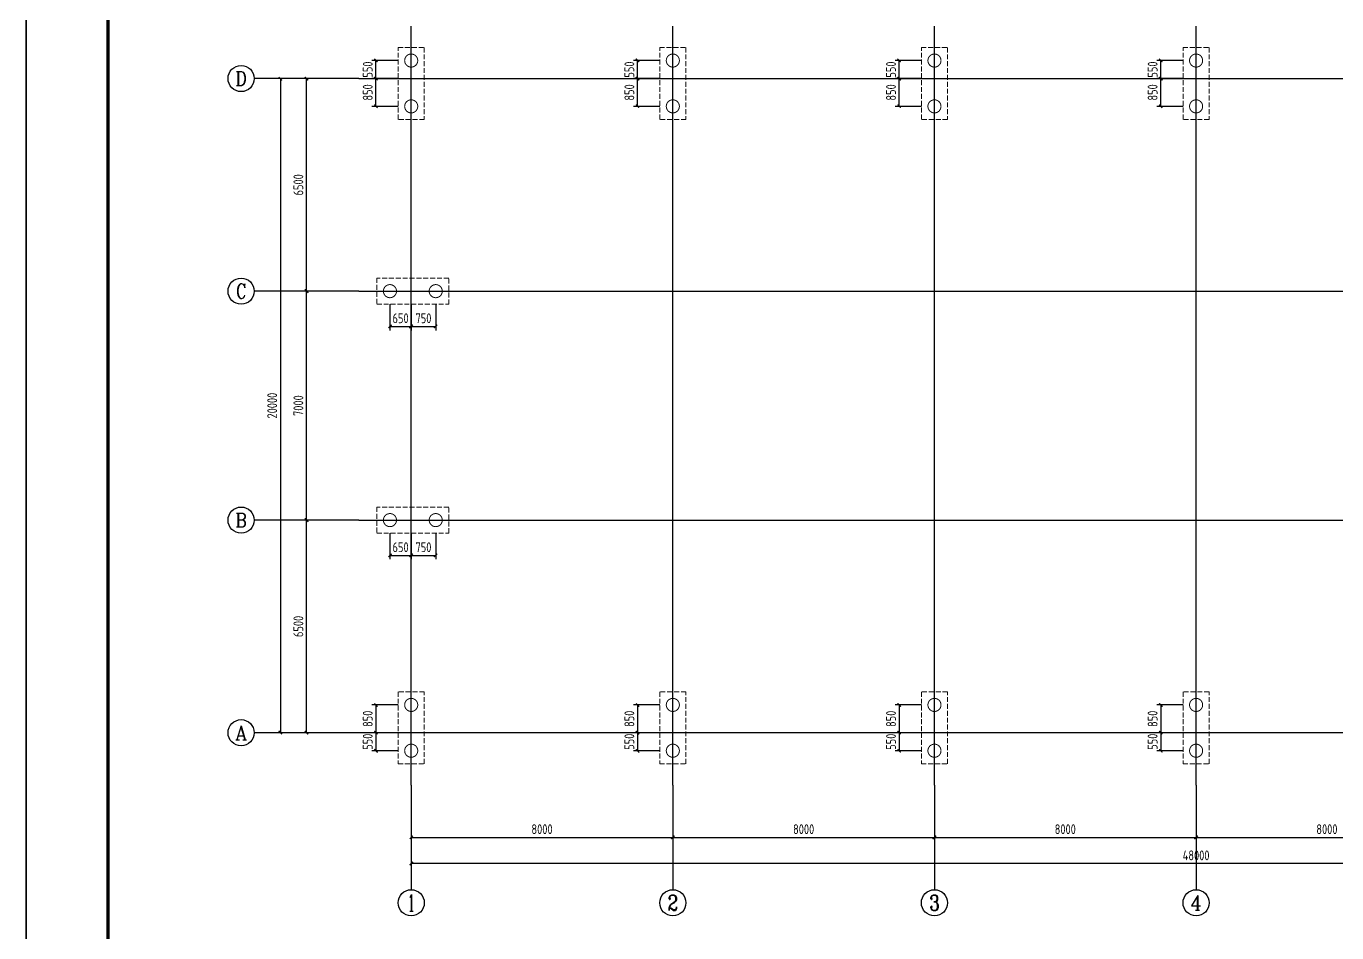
# Model space of a CAD drawing. Header units: millimetres. Extents: x 866561 to 877878, y 40199 to 44891.
# Drawn here: x 867507.5 to 867908.2, y 40450.1 to 40727.3 of the extents above; entities that cross this region are included whole.
import ezdxf
from ezdxf.enums import TextEntityAlignment as Align

# ---------------------------------------------------------------- set-up
doc = ezdxf.new("R2010")
doc.units = ezdxf.units.MM
doc.header["$LTSCALE"] = 1000
doc.header["$MEASUREMENT"] = 0
doc.linetypes.add('DASH', pattern=[0.35, 0.25, -0.1])
doc.linetypes.add('DOTE', pattern=[2.42, 2, -0.2, 0.02, -0.2])
for name, color, linetype in [('1507', 6, 'Continuous'), ('AXIS', 3, 'Continuous'), ('AXIS_TEXT', 7, 'Continuous'), ('DIM', 7, 'Continuous'), ('DOTE', 1, 'DOTE'), ('标注', 7, 'Continuous')]:
    doc.layers.add(name, color=color, linetype=linetype)
doc.layers.add('承台基础', color=23, linetype='Continuous', lineweight=18)
doc.styles.add('_TCH_AXIS', font='COMPLEX', dxfattribs={"bigfont": 'GBCBIG'})
doc.styles.add('COMPLEX', font='COMPLEX')
doc.styles.add('GBHZ', font='gbenor.shx', dxfattribs={"width": 0.9, "bigfont": 'gbcbig.shx'})
doc.dimstyles.new('Y100', dxfattribs={"dimscale": 0, "dimtxt": 3, "dimasz": 0.01, "dimexe": 1.2, "dimexo": 2, "dimgap": 1, "dimtad": 1, "dimdec": 0, "dimlfac": 100, "dimzin": 0, "dimdsep": 46, "dimtxsty": 'GBHZ', "dimblk": 'DX', "dimcen": 0.09, "dimdle": 1, "dimclrd": 7, "dimclre": 7, "dimclrt": 7, "dimadec": 0, "dimazin": 0, "dimtfac": 1, "dimtdec": 0, "dimtix": 1, "dimtmove": 2, "dimatfit": 3, "dimldrblk": 'DX', "dimfxl": 0, "dimtolj": 1, "dimtzin": 0, "dimarcsym": 0})

# ---------------------------------------------------------------- blocks, each defined once
blk = doc.blocks.new('_AXISO')
blk.add_circle((0, 0), 0.5)
at = {"layer": 'AXIS_TEXT', "style": 'COMPLEX', "width": 1.041667}
blk.add_attdef('A', text='', height=0.56, dxfattribs=at).set_placement((-0.25, -0.28), (0.25, -0.28), align=Align.FIT)
blk = doc.blocks.new('DX')
at = {"color": 0, "linetype": 'ByBlock', "const_width": 40}
blk.add_lwpolyline([(-54, -51), (46, 49)], dxfattribs=at)
blk = doc.blocks.new('*D175')
at = {"layer": 'Defpoints', "color": 0, "transparency": 16777216}
for p in [(867625.2, 40495.29), (867705.2, 40495.29), (867705.2, 40479.29)]:
    blk.add_point(p, dxfattribs=at)
at = {"layer": 'dim', "color": 7, "lineweight": -2, "transparency": 16777216}
for p, q in [((867625.2, 40493.29), (867625.2, 40478.09)), ((867705.2, 40493.29), (867705.2, 40478.09)), ((867625.21, 40479.29), (867705.19, 40479.29))]:
    blk.add_line(p, q, dxfattribs=at)
at = {"layer": 'dim', "color": 7, "lineweight": -2, "transparency": 16777216, "xscale": 0.01, "yscale": 0.01, "zscale": 0.01, "rotation": 180}
blk.add_blockref('DX', (867625.2, 40479.29), dxfattribs=at)
at = {"layer": 'dim', "color": 7, "lineweight": -2, "transparency": 16777216, "xscale": 0.01, "yscale": 0.01, "zscale": 0.01}
blk.add_blockref('DX', (867705.2, 40479.29), dxfattribs=at)
at = {"layer": 'dim', "color": 7, "transparency": 16777216, "insert": (867665.2, 40481.79), "char_height": 3, "attachment_point": 5, "style": 'GBHZ'}
blk.add_mtext('\\A1;8000', dxfattribs=at)
blk = doc.blocks.new('*D176')
at = {"layer": 'Defpoints', "color": 0, "transparency": 16777216}
for p in [(867705.2, 40495.29), (867785.2, 40495.29), (867785.2, 40479.29)]:
    blk.add_point(p, dxfattribs=at)
at = {"layer": 'dim', "color": 7, "lineweight": -2, "transparency": 16777216}
for p, q in [((867705.2, 40493.29), (867705.2, 40478.09)), ((867785.2, 40493.29), (867785.2, 40478.09)), ((867705.21, 40479.29), (867785.19, 40479.29))]:
    blk.add_line(p, q, dxfattribs=at)
at = {"layer": 'dim', "color": 7, "lineweight": -2, "transparency": 16777216, "xscale": 0.01, "yscale": 0.01, "zscale": 0.01, "rotation": 180}
blk.add_blockref('DX', (867705.2, 40479.29), dxfattribs=at)
at = {"layer": 'dim', "color": 7, "lineweight": -2, "transparency": 16777216, "xscale": 0.01, "yscale": 0.01, "zscale": 0.01}
blk.add_blockref('DX', (867785.2, 40479.29), dxfattribs=at)
at = {"layer": 'dim', "color": 7, "transparency": 16777216, "insert": (867745.2, 40481.79), "char_height": 3, "attachment_point": 5, "style": 'GBHZ'}
blk.add_mtext('\\A1;8000', dxfattribs=at)
blk = doc.blocks.new('*D177')
at = {"layer": 'Defpoints', "color": 0, "transparency": 16777216}
for p in [(867785.2, 40495.29), (867865.2, 40495.29), (867865.2, 40479.29)]:
    blk.add_point(p, dxfattribs=at)
at = {"layer": 'dim', "color": 7, "lineweight": -2, "transparency": 16777216}
for p, q in [((867785.2, 40493.29), (867785.2, 40478.09)), ((867865.2, 40493.29), (867865.2, 40478.09)), ((867785.21, 40479.29), (867865.19, 40479.29))]:
    blk.add_line(p, q, dxfattribs=at)
at = {"layer": 'dim', "color": 7, "lineweight": -2, "transparency": 16777216, "xscale": 0.01, "yscale": 0.01, "zscale": 0.01, "rotation": 180}
blk.add_blockref('DX', (867785.2, 40479.29), dxfattribs=at)
at = {"layer": 'dim', "color": 7, "lineweight": -2, "transparency": 16777216, "xscale": 0.01, "yscale": 0.01, "zscale": 0.01}
blk.add_blockref('DX', (867865.2, 40479.29), dxfattribs=at)
at = {"layer": 'dim', "color": 7, "transparency": 16777216, "insert": (867825.2, 40481.79), "char_height": 3, "attachment_point": 5, "style": 'GBHZ'}
blk.add_mtext('\\A1;8000', dxfattribs=at)
blk = doc.blocks.new('*D178')
at = {"layer": 'Defpoints', "color": 0, "transparency": 16777216}
for p in [(867865.2, 40495.29), (867945.2, 40495.29), (867945.2, 40479.29)]:
    blk.add_point(p, dxfattribs=at)
at = {"layer": 'dim', "color": 7, "lineweight": -2, "transparency": 16777216}
for p, q in [((867865.2, 40493.29), (867865.2, 40478.09)), ((867945.2, 40493.29), (867945.2, 40478.09)), ((867865.21, 40479.29), (867945.19, 40479.29))]:
    blk.add_line(p, q, dxfattribs=at)
at = {"layer": 'dim', "color": 7, "lineweight": -2, "transparency": 16777216, "xscale": 0.01, "yscale": 0.01, "zscale": 0.01, "rotation": 180}
blk.add_blockref('DX', (867865.2, 40479.29), dxfattribs=at)
at = {"layer": 'dim', "color": 7, "lineweight": -2, "transparency": 16777216, "xscale": 0.01, "yscale": 0.01, "zscale": 0.01}
blk.add_blockref('DX', (867945.2, 40479.29), dxfattribs=at)
at = {"layer": 'dim', "color": 7, "transparency": 16777216, "insert": (867905.2, 40481.79), "char_height": 3, "attachment_point": 5, "style": 'GBHZ'}
blk.add_mtext('\\A1;8000', dxfattribs=at)
blk = doc.blocks.new('*D181')
at = {"layer": 'Defpoints', "color": 0, "transparency": 16777216}
for p in [(867625.2, 40495.29), (868105.2, 40495.29), (867625.2, 40471.29)]:
    blk.add_point(p, dxfattribs=at)
at = {"layer": 'dim', "color": 7, "lineweight": -2, "transparency": 16777216}
for p, q in [((867625.2, 40493.29), (867625.2, 40470.09)), ((868105.2, 40493.29), (868105.2, 40470.09)), ((868105.19, 40471.29), (867625.21, 40471.29))]:
    blk.add_line(p, q, dxfattribs=at)
at = {"layer": 'dim', "color": 7, "lineweight": -2, "transparency": 16777216, "xscale": 0.01, "yscale": 0.01, "zscale": 0.01, "rotation": 180}
blk.add_blockref('DX', (867625.2, 40471.29), dxfattribs=at)
at = {"layer": 'dim', "color": 7, "lineweight": -2, "transparency": 16777216, "xscale": 0.01, "yscale": 0.01, "zscale": 0.01}
blk.add_blockref('DX', (868105.2, 40471.29), dxfattribs=at)
at = {"layer": 'dim', "color": 7, "transparency": 16777216, "insert": (867865.2, 40473.79), "char_height": 3, "attachment_point": 5, "style": 'GBHZ'}
blk.add_mtext('\\A1;48000', dxfattribs=at)
blk = doc.blocks.new('*D182')
at = {"layer": 'Defpoints', "color": 0, "transparency": 16777216}
for p in [(867593.2, 40576.29), (867609.2, 40576.29), (867609.2, 40511.29)]:
    blk.add_point(p, dxfattribs=at)
at = {"layer": 'dim', "color": 7, "lineweight": -2, "transparency": 16777216}
for p, q in [((867607.2, 40576.29), (867592, 40576.29)), ((867593.2, 40511.3), (867593.2, 40576.28)), ((867607.2, 40511.29), (867592, 40511.29))]:
    blk.add_line(p, q, dxfattribs=at)
at = {"layer": 'dim', "color": 7, "lineweight": -2, "transparency": 16777216, "xscale": 0.01, "yscale": 0.01, "zscale": 0.01}
for p, rotation in [((867593.2, 40576.29), 90), ((867593.2, 40511.29), 270)]:
    blk.add_blockref('DX', p, dxfattribs=dict(at, rotation=rotation))
at = {"layer": 'dim', "color": 7, "transparency": 16777216, "insert": (867590.7, 40543.79), "char_height": 3, "attachment_point": 5, "rotation": 90, "style": 'GBHZ'}
blk.add_mtext('\\A1;6500', dxfattribs=at)
blk = doc.blocks.new('*D183')
at = {"layer": 'Defpoints', "color": 0, "transparency": 16777216}
for p in [(867593.2, 40646.29), (867609.2, 40646.29), (867609.2, 40576.29)]:
    blk.add_point(p, dxfattribs=at)
at = {"layer": 'dim', "color": 7, "lineweight": -2, "transparency": 16777216}
for p, q in [((867607.2, 40646.29), (867592, 40646.29)), ((867593.2, 40576.3), (867593.2, 40646.28)), ((867607.2, 40576.29), (867592, 40576.29))]:
    blk.add_line(p, q, dxfattribs=at)
at = {"layer": 'dim', "color": 7, "lineweight": -2, "transparency": 16777216, "xscale": 0.01, "yscale": 0.01, "zscale": 0.01}
for p, rotation in [((867593.2, 40646.29), 90), ((867593.2, 40576.29), 270)]:
    blk.add_blockref('DX', p, dxfattribs=dict(at, rotation=rotation))
at = {"layer": 'dim', "color": 7, "transparency": 16777216, "insert": (867590.7, 40611.29), "char_height": 3, "attachment_point": 5, "rotation": 90, "style": 'GBHZ'}
blk.add_mtext('\\A1;7000', dxfattribs=at)
blk = doc.blocks.new('*D184')
at = {"layer": 'Defpoints', "color": 0, "transparency": 16777216}
for p in [(867593.2, 40711.29), (867609.2, 40711.29), (867609.2, 40646.29)]:
    blk.add_point(p, dxfattribs=at)
at = {"layer": 'dim', "color": 7, "lineweight": -2, "transparency": 16777216}
for p, q in [((867607.2, 40711.29), (867592, 40711.29)), ((867593.2, 40646.3), (867593.2, 40711.28)), ((867607.2, 40646.29), (867592, 40646.29))]:
    blk.add_line(p, q, dxfattribs=at)
at = {"layer": 'dim', "color": 7, "lineweight": -2, "transparency": 16777216, "xscale": 0.01, "yscale": 0.01, "zscale": 0.01}
for p, rotation in [((867593.2, 40711.29), 90), ((867593.2, 40646.29), 270)]:
    blk.add_blockref('DX', p, dxfattribs=dict(at, rotation=rotation))
at = {"layer": 'dim', "color": 7, "transparency": 16777216, "insert": (867590.7, 40678.79), "char_height": 3, "attachment_point": 5, "rotation": 90, "style": 'GBHZ'}
blk.add_mtext('\\A1;6500', dxfattribs=at)
blk = doc.blocks.new('*D185')
at = {"layer": 'Defpoints', "color": 0, "transparency": 16777216}
for p in [(867609.2, 40711.29), (867585.2, 40511.29), (867609.2, 40511.29)]:
    blk.add_point(p, dxfattribs=at)
at = {"layer": 'dim', "color": 7, "lineweight": -2, "transparency": 16777216}
for p, q in [((867607.2, 40711.29), (867584, 40711.29)), ((867585.2, 40711.28), (867585.2, 40511.3)), ((867607.2, 40511.29), (867584, 40511.29))]:
    blk.add_line(p, q, dxfattribs=at)
at = {"layer": 'dim', "color": 7, "lineweight": -2, "transparency": 16777216, "xscale": 0.01, "yscale": 0.01, "zscale": 0.01}
for p, rotation in [((867585.2, 40711.29), 90), ((867585.2, 40511.29), 270)]:
    blk.add_blockref('DX', p, dxfattribs=dict(at, rotation=rotation))
at = {"layer": 'dim', "color": 7, "transparency": 16777216, "insert": (867582.7, 40611.29), "char_height": 3, "attachment_point": 5, "rotation": 90, "style": 'GBHZ'}
blk.add_mtext('\\A1;20000', dxfattribs=at)
blk = doc.blocks.new('*D1888')
at = {"layer": 'Defpoints', "color": 0, "transparency": 16777216}
for p in [(867623.2, 40519.79), (867614.41, 40511.29), (867623.2, 40511.29)]:
    blk.add_point(p, dxfattribs=at)
at = {"layer": '标注', "color": 7, "lineweight": -2, "transparency": 16777216}
for p, q in [((867621.2, 40519.79), (867613.21, 40519.79)), ((867614.41, 40519.78), (867614.41, 40511.3)), ((867621.2, 40511.29), (867613.21, 40511.29))]:
    blk.add_line(p, q, dxfattribs=at)
at = {"layer": '标注', "color": 7, "lineweight": -2, "transparency": 16777216, "xscale": 0.01, "yscale": 0.01, "zscale": 0.01}
for p, rotation in [((867614.41, 40519.79), 90), ((867614.41, 40511.29), 270)]:
    blk.add_blockref('DX', p, dxfattribs=dict(at, rotation=rotation))
at = {"layer": '标注', "color": 7, "transparency": 16777216, "insert": (867611.91, 40515.54), "char_height": 3, "attachment_point": 5, "rotation": 90, "style": 'GBHZ'}
blk.add_mtext('\\A1;850', dxfattribs=at)
blk = doc.blocks.new('*D1889')
at = {"layer": 'Defpoints', "color": 0, "transparency": 16777216}
for p in [(867623.2, 40511.29), (867614.41, 40505.79), (867623.2, 40505.79)]:
    blk.add_point(p, dxfattribs=at)
at = {"layer": '标注', "color": 7, "lineweight": -2, "transparency": 16777216}
for p, q in [((867621.2, 40511.29), (867613.21, 40511.29)), ((867614.41, 40511.3), (867614.41, 40511.31)), ((867614.41, 40511.29), (867614.41, 40505.79)), ((867621.2, 40505.79), (867613.21, 40505.79)), ((867614.41, 40505.78), (867614.41, 40505.77))]:
    blk.add_line(p, q, dxfattribs=at)
at = {"layer": '标注', "color": 7, "lineweight": -2, "transparency": 16777216, "xscale": 0.01, "yscale": 0.01, "zscale": 0.01}
for p, rotation in [((867614.41, 40511.29), 270), ((867614.41, 40505.79), 90)]:
    blk.add_blockref('DX', p, dxfattribs=dict(at, rotation=rotation))
at = {"layer": '标注', "color": 7, "transparency": 16777216, "insert": (867611.91, 40508.54), "char_height": 3, "attachment_point": 5, "rotation": 90, "style": 'GBHZ'}
blk.add_mtext('\\A1;550', dxfattribs=at)
blk = doc.blocks.new('*D1890')
at = {"layer": 'Defpoints', "color": 0, "transparency": 16777216}
for p in [(867618.7, 40574.29), (867625.2, 40574.29), (867625.2, 40565.5)]:
    blk.add_point(p, dxfattribs=at)
at = {"layer": '标注', "color": 7, "lineweight": -2, "transparency": 16777216}
for p, q in [((867618.7, 40572.29), (867618.7, 40564.3)), ((867625.2, 40572.29), (867625.2, 40564.3)), ((867618.71, 40565.5), (867625.19, 40565.5))]:
    blk.add_line(p, q, dxfattribs=at)
at = {"layer": '标注', "color": 7, "lineweight": -2, "transparency": 16777216, "xscale": 0.01, "yscale": 0.01, "zscale": 0.01, "rotation": 180}
blk.add_blockref('DX', (867618.7, 40565.5), dxfattribs=at)
at = {"layer": '标注', "color": 7, "lineweight": -2, "transparency": 16777216, "xscale": 0.01, "yscale": 0.01, "zscale": 0.01}
blk.add_blockref('DX', (867625.2, 40565.5), dxfattribs=at)
at = {"layer": '标注', "color": 7, "transparency": 16777216, "insert": (867621.95, 40568), "char_height": 3, "attachment_point": 5, "style": 'GBHZ'}
blk.add_mtext('\\A1;650', dxfattribs=at)
blk = doc.blocks.new('*D1891')
at = {"layer": 'Defpoints', "color": 0, "transparency": 16777216}
for p in [(867625.2, 40574.29), (867632.7, 40574.29), (867632.7, 40565.5)]:
    blk.add_point(p, dxfattribs=at)
at = {"layer": '标注', "color": 7, "lineweight": -2, "transparency": 16777216}
for p, q in [((867625.2, 40572.29), (867625.2, 40564.3)), ((867632.7, 40572.29), (867632.7, 40564.3)), ((867625.21, 40565.5), (867632.69, 40565.5))]:
    blk.add_line(p, q, dxfattribs=at)
at = {"layer": '标注', "color": 7, "lineweight": -2, "transparency": 16777216, "xscale": 0.01, "yscale": 0.01, "zscale": 0.01, "rotation": 180}
blk.add_blockref('DX', (867625.2, 40565.5), dxfattribs=at)
at = {"layer": '标注', "color": 7, "lineweight": -2, "transparency": 16777216, "xscale": 0.01, "yscale": 0.01, "zscale": 0.01}
blk.add_blockref('DX', (867632.7, 40565.5), dxfattribs=at)
at = {"layer": '标注', "color": 7, "transparency": 16777216, "insert": (867628.95, 40568), "char_height": 3, "attachment_point": 5, "style": 'GBHZ'}
blk.add_mtext('\\A1;750', dxfattribs=at)
blk = doc.blocks.new('*D1892')
at = {"layer": 'Defpoints', "color": 0, "transparency": 16777216}
for p in [(867618.7, 40644.29), (867625.2, 40644.29), (867625.2, 40635.5)]:
    blk.add_point(p, dxfattribs=at)
at = {"layer": '标注', "color": 7, "lineweight": -2, "transparency": 16777216}
for p, q in [((867618.7, 40642.29), (867618.7, 40634.3)), ((867625.2, 40642.29), (867625.2, 40634.3)), ((867618.71, 40635.5), (867625.19, 40635.5))]:
    blk.add_line(p, q, dxfattribs=at)
at = {"layer": '标注', "color": 7, "lineweight": -2, "transparency": 16777216, "xscale": 0.01, "yscale": 0.01, "zscale": 0.01, "rotation": 180}
blk.add_blockref('DX', (867618.7, 40635.5), dxfattribs=at)
at = {"layer": '标注', "color": 7, "lineweight": -2, "transparency": 16777216, "xscale": 0.01, "yscale": 0.01, "zscale": 0.01}
blk.add_blockref('DX', (867625.2, 40635.5), dxfattribs=at)
at = {"layer": '标注', "color": 7, "transparency": 16777216, "insert": (867621.95, 40638), "char_height": 3, "attachment_point": 5, "style": 'GBHZ'}
blk.add_mtext('\\A1;650', dxfattribs=at)
blk = doc.blocks.new('*D1893')
at = {"layer": 'Defpoints', "color": 0, "transparency": 16777216}
for p in [(867625.2, 40644.29), (867632.7, 40644.29), (867632.7, 40635.5)]:
    blk.add_point(p, dxfattribs=at)
at = {"layer": '标注', "color": 7, "lineweight": -2, "transparency": 16777216}
for p, q in [((867625.2, 40642.29), (867625.2, 40634.3)), ((867632.7, 40642.29), (867632.7, 40634.3)), ((867625.21, 40635.5), (867632.69, 40635.5))]:
    blk.add_line(p, q, dxfattribs=at)
at = {"layer": '标注', "color": 7, "lineweight": -2, "transparency": 16777216, "xscale": 0.01, "yscale": 0.01, "zscale": 0.01, "rotation": 180}
blk.add_blockref('DX', (867625.2, 40635.5), dxfattribs=at)
at = {"layer": '标注', "color": 7, "lineweight": -2, "transparency": 16777216, "xscale": 0.01, "yscale": 0.01, "zscale": 0.01}
blk.add_blockref('DX', (867632.7, 40635.5), dxfattribs=at)
at = {"layer": '标注', "color": 7, "transparency": 16777216, "insert": (867628.95, 40638), "char_height": 3, "attachment_point": 5, "style": 'GBHZ'}
blk.add_mtext('\\A1;750', dxfattribs=at)
blk = doc.blocks.new('*D1894')
at = {"layer": 'Defpoints', "color": 0, "transparency": 16777216}
for p in [(867614.41, 40711.29), (867623.2, 40711.29), (867623.2, 40702.79)]:
    blk.add_point(p, dxfattribs=at)
at = {"layer": '标注', "color": 7, "lineweight": -2, "transparency": 16777216}
for p, q in [((867621.2, 40711.29), (867613.21, 40711.29)), ((867614.41, 40702.8), (867614.41, 40711.28)), ((867621.2, 40702.79), (867613.21, 40702.79))]:
    blk.add_line(p, q, dxfattribs=at)
at = {"layer": '标注', "color": 7, "lineweight": -2, "transparency": 16777216, "xscale": 0.01, "yscale": 0.01, "zscale": 0.01}
for p, rotation in [((867614.41, 40711.29), 90), ((867614.41, 40702.79), 270)]:
    blk.add_blockref('DX', p, dxfattribs=dict(at, rotation=rotation))
at = {"layer": '标注', "color": 7, "transparency": 16777216, "insert": (867611.91, 40707.04), "char_height": 3, "attachment_point": 5, "rotation": 90, "style": 'GBHZ'}
blk.add_mtext('\\A1;850', dxfattribs=at)
blk = doc.blocks.new('*D1895')
at = {"layer": 'Defpoints', "color": 0, "transparency": 16777216}
for p in [(867614.41, 40716.79), (867623.2, 40716.79), (867623.2, 40711.29)]:
    blk.add_point(p, dxfattribs=at)
at = {"layer": '标注', "color": 7, "lineweight": -2, "transparency": 16777216}
for p, q in [((867621.2, 40716.79), (867613.21, 40716.79)), ((867614.41, 40716.8), (867614.41, 40716.81)), ((867614.41, 40711.29), (867614.41, 40716.79)), ((867621.2, 40711.29), (867613.21, 40711.29)), ((867614.41, 40711.28), (867614.41, 40711.27))]:
    blk.add_line(p, q, dxfattribs=at)
at = {"layer": '标注', "color": 7, "lineweight": -2, "transparency": 16777216, "xscale": 0.01, "yscale": 0.01, "zscale": 0.01}
for p, rotation in [((867614.41, 40716.79), 270), ((867614.41, 40711.29), 90)]:
    blk.add_blockref('DX', p, dxfattribs=dict(at, rotation=rotation))
at = {"layer": '标注', "color": 7, "transparency": 16777216, "insert": (867611.91, 40714.04), "char_height": 3, "attachment_point": 5, "rotation": 90, "style": 'GBHZ'}
blk.add_mtext('\\A1;550', dxfattribs=at)
blk = doc.blocks.new('*D1904')
at = {"layer": 'Defpoints', "color": 0, "transparency": 16777216}
for p in [(867703.2, 40519.79), (867694.41, 40511.29), (867703.2, 40511.29)]:
    blk.add_point(p, dxfattribs=at)
at = {"layer": '标注', "color": 7, "lineweight": -2, "transparency": 16777216}
for p, q in [((867701.2, 40519.79), (867693.21, 40519.79)), ((867694.41, 40519.78), (867694.41, 40511.3)), ((867701.2, 40511.29), (867693.21, 40511.29))]:
    blk.add_line(p, q, dxfattribs=at)
at = {"layer": '标注', "color": 7, "lineweight": -2, "transparency": 16777216, "xscale": 0.01, "yscale": 0.01, "zscale": 0.01}
for p, rotation in [((867694.41, 40519.79), 90), ((867694.41, 40511.29), 270)]:
    blk.add_blockref('DX', p, dxfattribs=dict(at, rotation=rotation))
at = {"layer": '标注', "color": 7, "transparency": 16777216, "insert": (867691.91, 40515.54), "char_height": 3, "attachment_point": 5, "rotation": 90, "style": 'GBHZ'}
blk.add_mtext('\\A1;850', dxfattribs=at)
blk = doc.blocks.new('*D1905')
at = {"layer": 'Defpoints', "color": 0, "transparency": 16777216}
for p in [(867703.2, 40511.29), (867694.41, 40505.79), (867703.2, 40505.79)]:
    blk.add_point(p, dxfattribs=at)
at = {"layer": '标注', "color": 7, "lineweight": -2, "transparency": 16777216}
for p, q in [((867701.2, 40511.29), (867693.21, 40511.29)), ((867694.41, 40511.3), (867694.41, 40511.31)), ((867694.41, 40511.29), (867694.41, 40505.79)), ((867701.2, 40505.79), (867693.21, 40505.79)), ((867694.41, 40505.78), (867694.41, 40505.77))]:
    blk.add_line(p, q, dxfattribs=at)
at = {"layer": '标注', "color": 7, "lineweight": -2, "transparency": 16777216, "xscale": 0.01, "yscale": 0.01, "zscale": 0.01}
for p, rotation in [((867694.41, 40511.29), 270), ((867694.41, 40505.79), 90)]:
    blk.add_blockref('DX', p, dxfattribs=dict(at, rotation=rotation))
at = {"layer": '标注', "color": 7, "transparency": 16777216, "insert": (867691.91, 40508.54), "char_height": 3, "attachment_point": 5, "rotation": 90, "style": 'GBHZ'}
blk.add_mtext('\\A1;550', dxfattribs=at)
blk = doc.blocks.new('*D1906')
at = {"layer": 'Defpoints', "color": 0, "transparency": 16777216}
for p in [(867694.41, 40711.29), (867703.2, 40711.29), (867703.2, 40702.79)]:
    blk.add_point(p, dxfattribs=at)
at = {"layer": '标注', "color": 7, "lineweight": -2, "transparency": 16777216}
for p, q in [((867701.2, 40711.29), (867693.21, 40711.29)), ((867694.41, 40702.8), (867694.41, 40711.28)), ((867701.2, 40702.79), (867693.21, 40702.79))]:
    blk.add_line(p, q, dxfattribs=at)
at = {"layer": '标注', "color": 7, "lineweight": -2, "transparency": 16777216, "xscale": 0.01, "yscale": 0.01, "zscale": 0.01}
for p, rotation in [((867694.41, 40711.29), 90), ((867694.41, 40702.79), 270)]:
    blk.add_blockref('DX', p, dxfattribs=dict(at, rotation=rotation))
at = {"layer": '标注', "color": 7, "transparency": 16777216, "insert": (867691.91, 40707.04), "char_height": 3, "attachment_point": 5, "rotation": 90, "style": 'GBHZ'}
blk.add_mtext('\\A1;850', dxfattribs=at)
blk = doc.blocks.new('*D1907')
at = {"layer": 'Defpoints', "color": 0, "transparency": 16777216}
for p in [(867694.41, 40716.79), (867703.2, 40716.79), (867703.2, 40711.29)]:
    blk.add_point(p, dxfattribs=at)
at = {"layer": '标注', "color": 7, "lineweight": -2, "transparency": 16777216}
for p, q in [((867701.2, 40716.79), (867693.21, 40716.79)), ((867694.41, 40716.8), (867694.41, 40716.81)), ((867694.41, 40711.29), (867694.41, 40716.79)), ((867701.2, 40711.29), (867693.21, 40711.29)), ((867694.41, 40711.28), (867694.41, 40711.27))]:
    blk.add_line(p, q, dxfattribs=at)
at = {"layer": '标注', "color": 7, "lineweight": -2, "transparency": 16777216, "xscale": 0.01, "yscale": 0.01, "zscale": 0.01}
for p, rotation in [((867694.41, 40716.79), 270), ((867694.41, 40711.29), 90)]:
    blk.add_blockref('DX', p, dxfattribs=dict(at, rotation=rotation))
at = {"layer": '标注', "color": 7, "transparency": 16777216, "insert": (867691.91, 40714.04), "char_height": 3, "attachment_point": 5, "rotation": 90, "style": 'GBHZ'}
blk.add_mtext('\\A1;550', dxfattribs=at)
blk = doc.blocks.new('*D1908')
at = {"layer": 'Defpoints', "color": 0, "transparency": 16777216}
for p in [(867783.2, 40519.79), (867774.41, 40511.29), (867783.2, 40511.29)]:
    blk.add_point(p, dxfattribs=at)
at = {"layer": '标注', "color": 7, "lineweight": -2, "transparency": 16777216}
for p, q in [((867781.2, 40519.79), (867773.21, 40519.79)), ((867774.41, 40519.78), (867774.41, 40511.3)), ((867781.2, 40511.29), (867773.21, 40511.29))]:
    blk.add_line(p, q, dxfattribs=at)
at = {"layer": '标注', "color": 7, "lineweight": -2, "transparency": 16777216, "xscale": 0.01, "yscale": 0.01, "zscale": 0.01}
for p, rotation in [((867774.41, 40519.79), 90), ((867774.41, 40511.29), 270)]:
    blk.add_blockref('DX', p, dxfattribs=dict(at, rotation=rotation))
at = {"layer": '标注', "color": 7, "transparency": 16777216, "insert": (867771.91, 40515.54), "char_height": 3, "attachment_point": 5, "rotation": 90, "style": 'GBHZ'}
blk.add_mtext('\\A1;850', dxfattribs=at)
blk = doc.blocks.new('*D1909')
at = {"layer": 'Defpoints', "color": 0, "transparency": 16777216}
for p in [(867783.2, 40511.29), (867774.41, 40505.79), (867783.2, 40505.79)]:
    blk.add_point(p, dxfattribs=at)
at = {"layer": '标注', "color": 7, "lineweight": -2, "transparency": 16777216}
for p, q in [((867781.2, 40511.29), (867773.21, 40511.29)), ((867774.41, 40511.3), (867774.41, 40511.31)), ((867774.41, 40511.29), (867774.41, 40505.79)), ((867781.2, 40505.79), (867773.21, 40505.79)), ((867774.41, 40505.78), (867774.41, 40505.77))]:
    blk.add_line(p, q, dxfattribs=at)
at = {"layer": '标注', "color": 7, "lineweight": -2, "transparency": 16777216, "xscale": 0.01, "yscale": 0.01, "zscale": 0.01}
for p, rotation in [((867774.41, 40511.29), 270), ((867774.41, 40505.79), 90)]:
    blk.add_blockref('DX', p, dxfattribs=dict(at, rotation=rotation))
at = {"layer": '标注', "color": 7, "transparency": 16777216, "insert": (867771.91, 40508.54), "char_height": 3, "attachment_point": 5, "rotation": 90, "style": 'GBHZ'}
blk.add_mtext('\\A1;550', dxfattribs=at)
blk = doc.blocks.new('*D1910')
at = {"layer": 'Defpoints', "color": 0, "transparency": 16777216}
for p in [(867774.41, 40711.29), (867783.2, 40711.29), (867783.2, 40702.79)]:
    blk.add_point(p, dxfattribs=at)
at = {"layer": '标注', "color": 7, "lineweight": -2, "transparency": 16777216}
for p, q in [((867781.2, 40711.29), (867773.21, 40711.29)), ((867774.41, 40702.8), (867774.41, 40711.28)), ((867781.2, 40702.79), (867773.21, 40702.79))]:
    blk.add_line(p, q, dxfattribs=at)
at = {"layer": '标注', "color": 7, "lineweight": -2, "transparency": 16777216, "xscale": 0.01, "yscale": 0.01, "zscale": 0.01}
for p, rotation in [((867774.41, 40711.29), 90), ((867774.41, 40702.79), 270)]:
    blk.add_blockref('DX', p, dxfattribs=dict(at, rotation=rotation))
at = {"layer": '标注', "color": 7, "transparency": 16777216, "insert": (867771.91, 40707.04), "char_height": 3, "attachment_point": 5, "rotation": 90, "style": 'GBHZ'}
blk.add_mtext('\\A1;850', dxfattribs=at)
blk = doc.blocks.new('*D1911')
at = {"layer": 'Defpoints', "color": 0, "transparency": 16777216}
for p in [(867774.41, 40716.79), (867783.2, 40716.79), (867783.2, 40711.29)]:
    blk.add_point(p, dxfattribs=at)
at = {"layer": '标注', "color": 7, "lineweight": -2, "transparency": 16777216}
for p, q in [((867781.2, 40716.79), (867773.21, 40716.79)), ((867774.41, 40716.8), (867774.41, 40716.81)), ((867774.41, 40711.29), (867774.41, 40716.79)), ((867781.2, 40711.29), (867773.21, 40711.29)), ((867774.41, 40711.28), (867774.41, 40711.27))]:
    blk.add_line(p, q, dxfattribs=at)
at = {"layer": '标注', "color": 7, "lineweight": -2, "transparency": 16777216, "xscale": 0.01, "yscale": 0.01, "zscale": 0.01}
for p, rotation in [((867774.41, 40716.79), 270), ((867774.41, 40711.29), 90)]:
    blk.add_blockref('DX', p, dxfattribs=dict(at, rotation=rotation))
at = {"layer": '标注', "color": 7, "transparency": 16777216, "insert": (867771.91, 40714.04), "char_height": 3, "attachment_point": 5, "rotation": 90, "style": 'GBHZ'}
blk.add_mtext('\\A1;550', dxfattribs=at)
blk = doc.blocks.new('*D1912')
at = {"layer": 'Defpoints', "color": 0, "transparency": 16777216}
for p in [(867863.2, 40519.79), (867854.41, 40511.29), (867863.2, 40511.29)]:
    blk.add_point(p, dxfattribs=at)
at = {"layer": '标注', "color": 7, "lineweight": -2, "transparency": 16777216}
for p, q in [((867861.2, 40519.79), (867853.21, 40519.79)), ((867854.41, 40519.78), (867854.41, 40511.3)), ((867861.2, 40511.29), (867853.21, 40511.29))]:
    blk.add_line(p, q, dxfattribs=at)
at = {"layer": '标注', "color": 7, "lineweight": -2, "transparency": 16777216, "xscale": 0.01, "yscale": 0.01, "zscale": 0.01}
for p, rotation in [((867854.41, 40519.79), 90), ((867854.41, 40511.29), 270)]:
    blk.add_blockref('DX', p, dxfattribs=dict(at, rotation=rotation))
at = {"layer": '标注', "color": 7, "transparency": 16777216, "insert": (867851.91, 40515.54), "char_height": 3, "attachment_point": 5, "rotation": 90, "style": 'GBHZ'}
blk.add_mtext('\\A1;850', dxfattribs=at)
blk = doc.blocks.new('*D1913')
at = {"layer": 'Defpoints', "color": 0, "transparency": 16777216}
for p in [(867863.2, 40511.29), (867854.41, 40505.79), (867863.2, 40505.79)]:
    blk.add_point(p, dxfattribs=at)
at = {"layer": '标注', "color": 7, "lineweight": -2, "transparency": 16777216}
for p, q in [((867861.2, 40511.29), (867853.21, 40511.29)), ((867854.41, 40511.3), (867854.41, 40511.31)), ((867854.41, 40511.29), (867854.41, 40505.79)), ((867861.2, 40505.79), (867853.21, 40505.79)), ((867854.41, 40505.78), (867854.41, 40505.77))]:
    blk.add_line(p, q, dxfattribs=at)
at = {"layer": '标注', "color": 7, "lineweight": -2, "transparency": 16777216, "xscale": 0.01, "yscale": 0.01, "zscale": 0.01}
for p, rotation in [((867854.41, 40511.29), 270), ((867854.41, 40505.79), 90)]:
    blk.add_blockref('DX', p, dxfattribs=dict(at, rotation=rotation))
at = {"layer": '标注', "color": 7, "transparency": 16777216, "insert": (867851.91, 40508.54), "char_height": 3, "attachment_point": 5, "rotation": 90, "style": 'GBHZ'}
blk.add_mtext('\\A1;550', dxfattribs=at)
blk = doc.blocks.new('*D1914')
at = {"layer": 'Defpoints', "color": 0, "transparency": 16777216}
for p in [(867854.41, 40711.29), (867863.2, 40711.29), (867863.2, 40702.79)]:
    blk.add_point(p, dxfattribs=at)
at = {"layer": '标注', "color": 7, "lineweight": -2, "transparency": 16777216}
for p, q in [((867861.2, 40711.29), (867853.21, 40711.29)), ((867854.41, 40702.8), (867854.41, 40711.28)), ((867861.2, 40702.79), (867853.21, 40702.79))]:
    blk.add_line(p, q, dxfattribs=at)
at = {"layer": '标注', "color": 7, "lineweight": -2, "transparency": 16777216, "xscale": 0.01, "yscale": 0.01, "zscale": 0.01}
for p, rotation in [((867854.41, 40711.29), 90), ((867854.41, 40702.79), 270)]:
    blk.add_blockref('DX', p, dxfattribs=dict(at, rotation=rotation))
at = {"layer": '标注', "color": 7, "transparency": 16777216, "insert": (867851.91, 40707.04), "char_height": 3, "attachment_point": 5, "rotation": 90, "style": 'GBHZ'}
blk.add_mtext('\\A1;850', dxfattribs=at)
blk = doc.blocks.new('*D1915')
at = {"layer": 'Defpoints', "color": 0, "transparency": 16777216}
for p in [(867854.41, 40716.79), (867863.2, 40716.79), (867863.2, 40711.29)]:
    blk.add_point(p, dxfattribs=at)
at = {"layer": '标注', "color": 7, "lineweight": -2, "transparency": 16777216}
for p, q in [((867861.2, 40716.79), (867853.21, 40716.79)), ((867854.41, 40716.8), (867854.41, 40716.81)), ((867854.41, 40711.29), (867854.41, 40716.79)), ((867861.2, 40711.29), (867853.21, 40711.29)), ((867854.41, 40711.28), (867854.41, 40711.27))]:
    blk.add_line(p, q, dxfattribs=at)
at = {"layer": '标注', "color": 7, "lineweight": -2, "transparency": 16777216, "xscale": 0.01, "yscale": 0.01, "zscale": 0.01}
for p, rotation in [((867854.41, 40716.79), 270), ((867854.41, 40711.29), 90)]:
    blk.add_blockref('DX', p, dxfattribs=dict(at, rotation=rotation))
at = {"layer": '标注', "color": 7, "transparency": 16777216, "insert": (867851.91, 40714.04), "char_height": 3, "attachment_point": 5, "rotation": 90, "style": 'GBHZ'}
blk.add_mtext('\\A1;550', dxfattribs=at)

msp = doc.modelspace()

# ---------------------------------------------------------------- linework, layer by layer
for p, q in [((867507.484, 40201.355), (867507.484, 40795.355)), ((867507.484, 40795.355), (867507.484, 40201.355))]:
    msp.add_line(p, q)
at = {"color": 0, "const_width": 1}
msp.add_lwpolyline([(868338.484, 40211.355), (867532.484, 40211.355), (867532.484, 40785.355), (868338.484, 40785.355)], close=True, dxfattribs=at)
at = {"layer": '1507', "linetype": 'ByBlock', "const_width": 0.3}
for points in [[(867625.203, 40718.786, -1), (867625.203, 40714.786, -1)], [(867705.203, 40718.786, -1), (867705.203, 40714.786, -1)], [(867785.203, 40718.786, -1), (867785.203, 40714.786, -1)], [(867865.203, 40718.786, -1), (867865.203, 40714.786, -1)], [(867625.203, 40704.786, -1), (867625.203, 40700.786, -1)], [(867705.203, 40704.786, -1), (867705.203, 40700.786, -1)], [(867785.203, 40704.786, -1), (867785.203, 40700.786, -1)], [(867865.203, 40704.786, -1), (867865.203, 40700.786, -1)], [(867616.703, 40646.286, 1), (867620.703, 40646.286, 1)], [(867630.703, 40646.286, 1), (867634.703, 40646.286, 1)], [(867616.703, 40576.286, 1), (867620.703, 40576.286, 1)], [(867630.703, 40576.286, 1), (867634.703, 40576.286, 1)], [(867625.203, 40517.786, 1), (867625.203, 40521.786, 1)], [(867705.203, 40517.786, 1), (867705.203, 40521.786, 1)], [(867785.203, 40517.786, 1), (867785.203, 40521.786, 1)], [(867865.203, 40517.786, 1), (867865.203, 40521.786, 1)], [(867625.203, 40503.786, 1), (867625.203, 40507.786, 1)], [(867705.203, 40503.786, 1), (867705.203, 40507.786, 1)], [(867785.203, 40503.786, 1), (867785.203, 40507.786, 1)], [(867865.203, 40503.786, 1), (867865.203, 40507.786, 1)]]:
    msp.add_lwpolyline(points, format="xyb", close=True, dxfattribs=at)
at = {"layer": 'AXIS', "color": 0}
for p, q in [((867609.203, 40711.286), (867577.203, 40711.286)), ((867609.203, 40646.286), (867577.203, 40646.286)), ((867609.203, 40576.286), (867577.203, 40576.286)), ((867609.203, 40511.286), (867577.203, 40511.286)), ((867625.203, 40495.286), (867625.203, 40463.286)), ((867705.203, 40495.286), (867705.203, 40463.286)), ((867785.203, 40495.286), (867785.203, 40463.286)), ((867865.203, 40495.286), (867865.203, 40463.286))]:
    msp.add_line(p, q, dxfattribs=at)
at = {"layer": 'DOTE', "linetype": 'DOTE'}
for p, q in [((867625.203, 40495.286), (867625.203, 40727.286)), ((867705.203, 40495.286), (867705.203, 40727.286)), ((867785.203, 40495.286), (867785.203, 40727.286)), ((867865.203, 40495.286), (867865.203, 40727.286)), ((867609.203, 40711.286), (868121.203, 40711.286)), ((867609.203, 40646.286), (868121.203, 40646.286)), ((867609.203, 40576.286), (868121.203, 40576.286)), ((868121.203, 40511.286), (867609.203, 40511.286))]:
    msp.add_line(p, q, dxfattribs=at)
at = {"layer": '承台基础', "color": 2, "linetype": 'DASH', "ltscale": 0.006}
for points in [[(867629.203, 40720.786), (867629.203, 40698.786), (867621.203, 40698.786), (867621.203, 40720.786)], [(867709.203, 40720.786), (867709.203, 40698.786), (867701.203, 40698.786), (867701.203, 40720.786)], [(867789.203, 40720.786), (867789.203, 40698.786), (867781.203, 40698.786), (867781.203, 40720.786)], [(867869.203, 40720.786), (867869.203, 40698.786), (867861.203, 40698.786), (867861.203, 40720.786)], [(867614.703, 40642.286), (867636.703, 40642.286), (867636.703, 40650.286), (867614.703, 40650.286)], [(867614.703, 40572.286), (867636.703, 40572.286), (867636.703, 40580.286), (867614.703, 40580.286)], [(867629.203, 40501.786), (867629.203, 40523.786), (867621.203, 40523.786), (867621.203, 40501.786)], [(867709.203, 40501.786), (867709.203, 40523.786), (867701.203, 40523.786), (867701.203, 40501.786)], [(867789.203, 40501.786), (867789.203, 40523.786), (867781.203, 40523.786), (867781.203, 40501.786)], [(867869.203, 40501.786), (867869.203, 40523.786), (867861.203, 40523.786), (867861.203, 40501.786)]]:
    msp.add_lwpolyline(points, close=True, dxfattribs=at)

# ---------------------------------------------------------------- block references
at = {"layer": 'AXIS', "color": 0}
ref = msp.add_blockref('_AXISO', (867573.203, 40711.286), dxfattribs=dict(at, xscale=8, yscale=8, zscale=8))
ref.add_attrib('A', 'D', dxfattribs={"layer": 'AXIS_TEXT', "color": 0, "height": 4.353, "style": '_TCH_AXIS'}).set_placement((867571.442, 40709.11), (867574.965, 40709.11), align=Align.FIT)
ref = msp.add_blockref('_AXISO', (867573.203, 40646.286), dxfattribs=dict(at, xscale=8, yscale=8, zscale=8))
ref.add_attrib('A', 'C', dxfattribs={"layer": 'AXIS_TEXT', "color": 0, "height": 4.557, "style": '_TCH_AXIS'}).set_placement((867571.576, 40644.007), (867574.831, 40644.007), align=Align.FIT)
ref = msp.add_blockref('_AXISO', (867573.203, 40576.286), dxfattribs=dict(at, xscale=8, yscale=8, zscale=8))
ref.add_attrib('A', 'B', dxfattribs={"layer": 'AXIS_TEXT', "color": 0, "height": 4.353, "style": '_TCH_AXIS'}).set_placement((867571.442, 40574.11), (867574.965, 40574.11), align=Align.FIT)
ref = msp.add_blockref('_AXISO', (867573.203, 40511.286), dxfattribs=dict(at, xscale=8, yscale=8, zscale=8))
ref.add_attrib('A', 'A', dxfattribs={"layer": 'AXIS_TEXT', "color": 0, "height": 4.252, "style": '_TCH_AXIS'}).set_placement((867571.381, 40509.16), (867575.026, 40509.16), align=Align.FIT)
ref = msp.add_blockref('_AXISO', (867625.203, 40459.286), dxfattribs=dict(at, xscale=8, yscale=8, zscale=8))
ref.add_attrib('A', '1', dxfattribs={"layer": 'AXIS_TEXT', "color": 0, "height": 5.147, "style": '_TCH_AXIS'}).set_placement((867624.1, 40456.712), (867626.306, 40456.712), align=Align.FIT)
ref = msp.add_blockref('_AXISO', (867705.203, 40459.286), dxfattribs=dict(at, xscale=8, yscale=8, zscale=8))
ref.add_attrib('A', '2', dxfattribs={"layer": 'AXIS_TEXT', "color": 0, "height": 4.659, "style": '_TCH_AXIS'}).set_placement((867703.65, 40456.956), (867706.757, 40456.956), align=Align.FIT)
ref = msp.add_blockref('_AXISO', (867785.203, 40459.286), dxfattribs=dict(at, xscale=8, yscale=8, zscale=8))
ref.add_attrib('A', '3', dxfattribs={"layer": 'AXIS_TEXT', "color": 0, "height": 4.659, "style": '_TCH_AXIS'}).set_placement((867783.65, 40456.956), (867786.757, 40456.956), align=Align.FIT)
ref = msp.add_blockref('_AXISO', (867865.203, 40459.286), dxfattribs=dict(at, xscale=8, yscale=8, zscale=8))
ref.add_attrib('A', '4', dxfattribs={"layer": 'AXIS_TEXT', "color": 0, "height": 4.454, "style": '_TCH_AXIS'}).set_placement((867863.506, 40457.059), (867866.9, 40457.059), align=Align.FIT)

# ---------------------------------------------------------------- dimensions: what is measured, and where the dimension line sits
at = {"layer": 'dim'}
for base, p1, p2, picture, middle in [((867585.203, 40511.286), (867609.203, 40711.286), (867609.203, 40511.286), '*D185', (867582.703, 40611.286)), ((867593.203, 40711.286), (867609.203, 40646.286), (867609.203, 40711.286), '*D184', (867590.703, 40678.786)), ((867593.203, 40646.286), (867609.203, 40576.286), (867609.203, 40646.286), '*D183', (867590.703, 40611.286)), ((867593.203, 40576.286), (867609.203, 40511.286), (867609.203, 40576.286), '*D182', (867590.703, 40543.786))]:
    dim = msp.add_linear_dim(base=base, p1=p1, p2=p2, angle=90, dimstyle='Y100', override={"dimscale": 1, "dimfxl": 2}, dxfattribs=at)
    dim.commit()
    dim.dimension.update_dxf_attribs({"geometry": picture, "text_midpoint": middle})
for base, p1, p2, picture, middle in [((867705.203, 40479.286), (867625.203, 40495.286), (867705.203, 40495.286), '*D175', (867665.203, 40481.786)), ((867625.203, 40471.286), (868105.203, 40495.286), (867625.203, 40495.286), '*D181', (867865.203, 40473.786)), ((867785.203, 40479.286), (867705.203, 40495.286), (867785.203, 40495.286), '*D176', (867745.203, 40481.786)), ((867865.203, 40479.286), (867785.203, 40495.286), (867865.203, 40495.286), '*D177', (867825.203, 40481.786)), ((867945.203, 40479.286), (867865.203, 40495.286), (867945.203, 40495.286), '*D178', (867905.203, 40481.786))]:
    dim = msp.add_linear_dim(base=base, p1=p1, p2=p2, dimstyle='Y100', override={"dimscale": 1, "dimfxl": 2}, dxfattribs=at)
    dim.commit()
    dim.dimension.update_dxf_attribs({"geometry": picture, "text_midpoint": middle})
at = {"layer": '标注'}
for base, p1, p2, angle, picture, middle in [((867614.412, 40716.786), (867623.203, 40711.286), (867623.203, 40716.786), 270, '*D1895', (867611.912, 40714.036)), ((867694.412, 40716.786), (867703.203, 40711.286), (867703.203, 40716.786), 270, '*D1907', (867691.912, 40714.036)), ((867774.412, 40716.786), (867783.203, 40711.286), (867783.203, 40716.786), 270, '*D1911', (867771.912, 40714.036)), ((867854.412, 40716.786), (867863.203, 40711.286), (867863.203, 40716.786), 270, '*D1915', (867851.912, 40714.036)), ((867614.412, 40711.286), (867623.203, 40702.786), (867623.203, 40711.286), 270, '*D1894', (867611.912, 40707.036)), ((867694.412, 40711.286), (867703.203, 40702.786), (867703.203, 40711.286), 270, '*D1906', (867691.912, 40707.036)), ((867774.412, 40711.286), (867783.203, 40702.786), (867783.203, 40711.286), 270, '*D1910', (867771.912, 40707.036)), ((867854.412, 40711.286), (867863.203, 40702.786), (867863.203, 40711.286), 270, '*D1914', (867851.912, 40707.036)), ((867614.412, 40511.286), (867623.203, 40519.786), (867623.203, 40511.286), 90, '*D1888', (867611.912, 40515.536)), ((867694.412, 40511.286), (867703.203, 40519.786), (867703.203, 40511.286), 90, '*D1904', (867691.912, 40515.536)), ((867774.412, 40511.286), (867783.203, 40519.786), (867783.203, 40511.286), 90, '*D1908', (867771.912, 40515.536)), ((867854.412, 40511.286), (867863.203, 40519.786), (867863.203, 40511.286), 90, '*D1912', (867851.912, 40515.536)), ((867614.412, 40505.786), (867623.203, 40511.286), (867623.203, 40505.786), 90, '*D1889', (867611.912, 40508.536)), ((867694.412, 40505.786), (867703.203, 40511.286), (867703.203, 40505.786), 90, '*D1905', (867691.912, 40508.536)), ((867774.412, 40505.786), (867783.203, 40511.286), (867783.203, 40505.786), 90, '*D1909', (867771.912, 40508.536)), ((867854.412, 40505.786), (867863.203, 40511.286), (867863.203, 40505.786), 90, '*D1913', (867851.912, 40508.536))]:
    dim = msp.add_linear_dim(base=base, p1=p1, p2=p2, angle=angle, dimstyle='Y100', override={"dimscale": 1, "dimfxl": 2}, dxfattribs=at)
    dim.commit()
    dim.dimension.update_dxf_attribs({"geometry": picture, "text_midpoint": middle})
for base, p1, p2, picture, middle in [((867625.203, 40635.496), (867618.703, 40644.286), (867625.203, 40644.286), '*D1892', (867621.953, 40637.996)), ((867632.703, 40635.496), (867625.203, 40644.286), (867632.703, 40644.286), '*D1893', (867628.953, 40637.996)), ((867625.203, 40565.496), (867618.703, 40574.286), (867625.203, 40574.286), '*D1890', (867621.953, 40567.996)), ((867632.703, 40565.496), (867625.203, 40574.286), (867632.703, 40574.286), '*D1891', (867628.953, 40567.996))]:
    dim = msp.add_linear_dim(base=base, p1=p1, p2=p2, dimstyle='Y100', override={"dimscale": 1, "dimfxl": 2}, dxfattribs=at)
    dim.commit()
    dim.dimension.update_dxf_attribs({"geometry": picture, "text_midpoint": middle})

doc.saveas('drawing.dxf')
